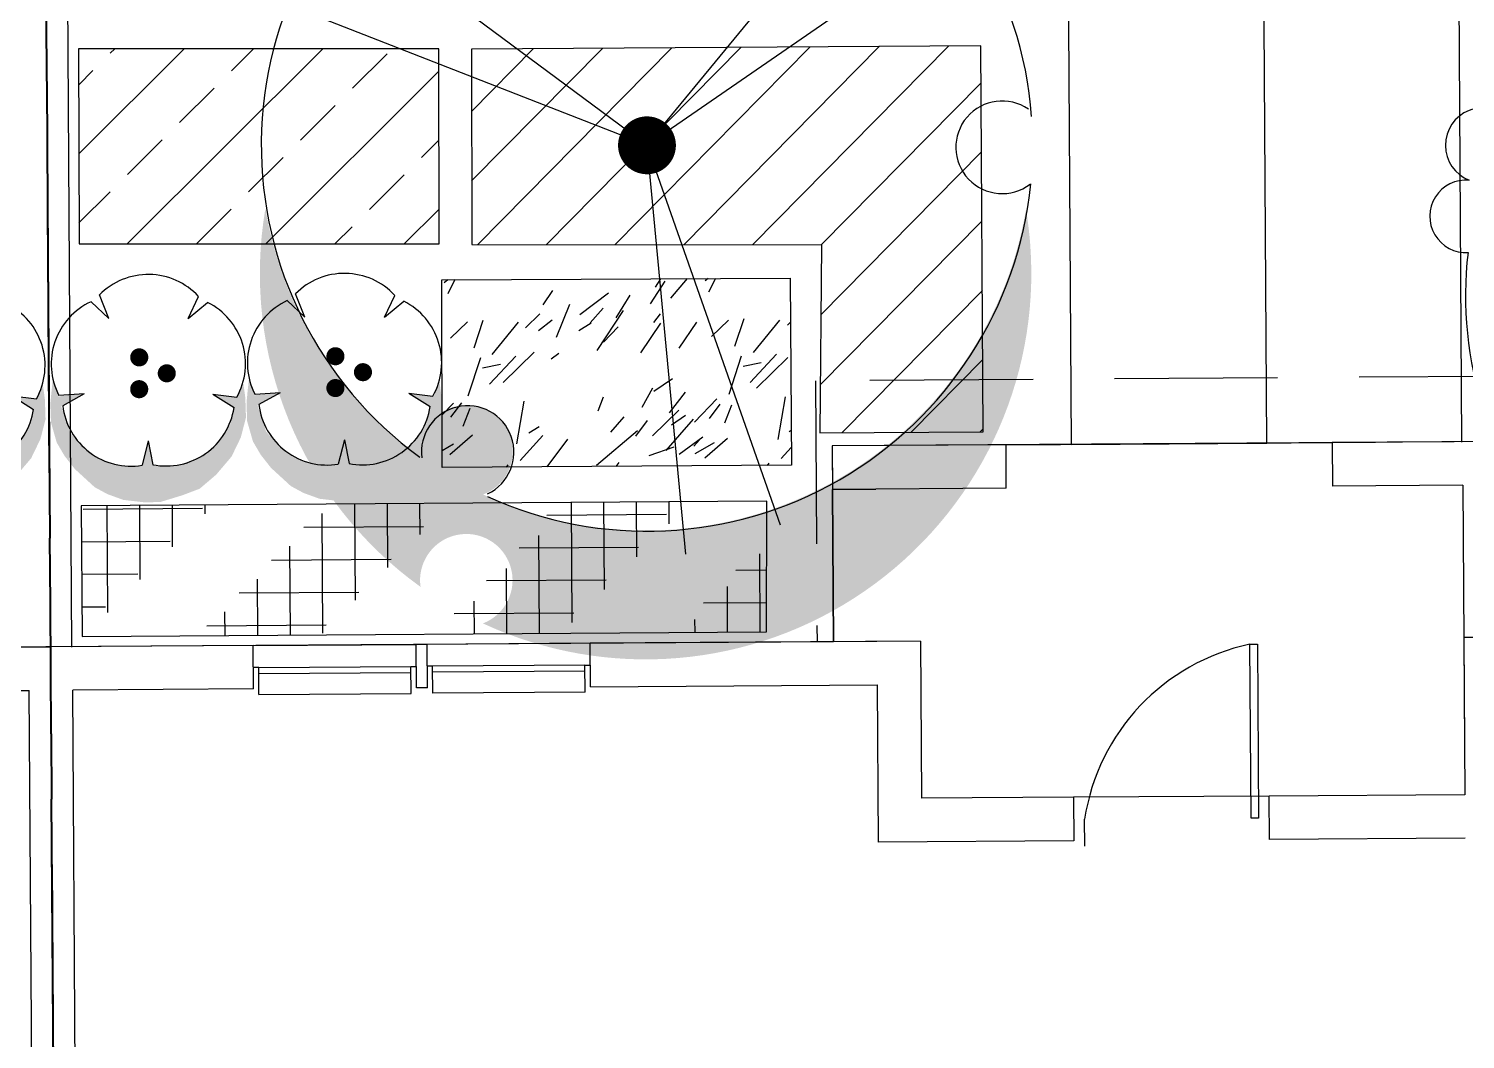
# Model space of a CAD drawing. Header units: feet. Extents: x 919634 to 928945, y 707022 to 708026.
# Drawn here: x 920449.41 to 920471.44, y 707574.92 to 707590.41 of the extents above; entities that cross this region are included whole.
import ezdxf

# ---------------------------------------------------------------- set-up
doc = ezdxf.new("R2010")
doc.units = ezdxf.units.FT
doc.header["$LTSCALE"] = 20
doc.header["$MEASUREMENT"] = 0
doc.linetypes.add('Site Plan$0$HIDDEN2', pattern=[0.1875, 0.125, -0.0625])
doc.linetypes.add('Site Plan$0$PHANTOM2', pattern=[1.25, 0.625, -0.125, 0.125, -0.125, 0.125, -0.125])
for name, color, linetype in [('-u-site-xref', 7, 'Continuous'), ('Site Plan$0$-u-site-bldg-slab', 6, 'Continuous'), ('Site Plan$0$-u-site-bldg_interior', 252, 'Continuous'), ('Site Plan$0$-u-site-wall', 4, 'Continuous'), ('Site Plan$0$A-DOOR', 253, 'Continuous'), ('Site Plan$0$SP-BLDG-ROOF ABOVE', 4, 'Site Plan$0$HIDDEN2'), ('x-RL TH6-LP Block$0$L-002', 253, 'Continuous'), ('x-RL TH6-LP Block$0$LK-SHRB-035M', 253, 'Continuous'), ('x-RL TH6-LP Block$0$LK-SHRB-TRNK', 253, 'Continuous'), ('x-RL TH6-LP Block$0$LK-TREE-013M', 253, 'Continuous'), ('x-RL TH6-LP Block$0$LK-TREE-035M', 253, 'Continuous'), ('x-RL TH6-LP Block$0$LK-TREE-050M', 253, 'Continuous'), ('x-RL TH6-LP Block$0$LK-TREE-TRNK', 253, 'Continuous'), ('x-RL TH6-LP Block$0$LP-PATT-GRND', 253, 'Continuous'), ('x-RL TH6-LP Block$0$LP-PATT-SHAR', 253, 'Continuous'), ('x-RL TH6-LP Block$0$LP-SHAR-BRDR-CONT', 253, 'Continuous'), ('x-RL TH6-LP Block$0$LP-SHRB', 253, 'Continuous'), ('x-RL TH6-LP Block$0$LP-TREE', 253, 'Continuous')]:
    doc.layers.add(name, color=color, linetype=linetype)
for name, color, linetype, lineweight in [('Site Plan$0$SP-LOT LINES', 252, 'Site Plan$0$PHANTOM2', 40), ('Site Plan$0$SP-SIDEWALK', 2, 'Continuous', 25), ('SP-BUILDING-FOOTPRINT', 1, 'Continuous', 25)]:
    doc.layers.add(name, color=color, linetype=linetype, lineweight=lineweight)
doc.layers.add('x-RL TH6-LP Block$0$LK-SHRB-SHAD', color=253, linetype='Continuous', plot=False)
doc.layers.add('x-RL TH6-LP Block$0$LK-TREE-SHAD', color=253, linetype='Continuous', plot=False)
doc.layers.get('-u-site-xref').off()

# ---------------------------------------------------------------- blocks, each defined once
blk = doc.blocks.new('Site Plan$0$_Details_TH6_wall')
at = {"layer": 'Site Plan$0$-u-site-wall'}
for p, q in [((87.98605540010612, 0.9088139189407229, -6.24309897759195e-08), (87.92138872481883, 10.91111660399474, -3.399005141745227e-07)), ((66.67613609193359, -2.230388548807241, -5.88538196976534e-08), (66.5920728428755, 10.77207454352174, -3.846943028370047e-07))]:
    blk.add_line(p, q, dxfattribs=at)
blk = doc.blocks.new('*U239')
at = {"layer": 'Site Plan$0$A-DOOR'}
blk.add_lwpolyline([(-28.625, -31.96847301748949), (-30, -31.96847301748949), (-30, 0), (-28.625, 0)], close=True, dxfattribs=at)
blk.add_arc((-36.41138767640513, 6.143921902290211), 38.89964626533935, 281.5466680525947, 350.9124866484809, dxfattribs=at)
blk = doc.blocks.new('Site Plan')
at = {"layer": 'Site Plan$0$-u-site-bldg-slab'}
for p, q in [((920470.0636386008, 707584.0680633122, 1.216385649146747e-07), (920464.3970925807, 707584.0310861163, 1.216385649146747e-07)), ((920461.7347686451, 707583.3470321904, 1.216385623611617e-07), (920461.7499957266, 707581.0135681089, 1.216385608210617e-07)), ((920468.4322409978, 707578.6479866661, 1.216385674786611e-07), (920465.4323048694, 707578.6284105035, 1.216385674786611e-07))]:
    blk.add_line(p, q, dxfattribs=at)
at = {"layer": 'Site Plan$0$-u-site-bldg_interior'}
for p, q in [((920472.0635960196, 707584.0811140873, 1.216385649146747e-07), (920469.3969218257, 707584.0637126343, 1.216385674786611e-07)), ((920464.3970282786, 707584.0310856968, 1.216385674786611e-07), (920461.7304183868, 707584.0136846635, 1.216385649146747e-07)), ((920461.7304183868, 707584.0136846635, 1.216385649146747e-07), (920461.7347686451, 707583.3470321904, 1.216385649146747e-07)), ((920471.401293805, 707583.4101113558, 1.216385649146747e-07), (920469.401272084, 707583.3970601612, 1.216385674786611e-07)), ((920471.401293805, 707583.4101113558, 1.216385649146747e-07), (920471.4322414281, 707578.6675632483, 1.216385674786611e-07)), ((920464.4013785368, 707583.3644332237, 1.216385674786611e-07), (920461.7347686451, 707583.3470321904, 1.216385649146747e-07)), ((920452.8543517906, 707580.9555193492, 1.216385633745747e-07), (920455.3542985641, 707580.971832818, 1.216385633745747e-07)), ((920455.5209616825, 707580.9729203825, 1.216385633745747e-07), (920455.3542985641, 707580.971832818, 1.216385633745747e-07)), ((920455.3586488225, 707580.3051803451, 1.216385633745747e-07), (920455.3542985641, 707580.971832818, 1.216385633745747e-07)), ((920458.0209084561, 707580.9892338513, 1.216385633745747e-07), (920455.5209616825, 707580.9729203825, 1.216385633745747e-07)), ((920455.5253119408, 707580.3062679096, 1.216385633745747e-07), (920455.5209616825, 707580.9729203825, 1.216385633745747e-07)), ((920463.0833649746, 707581.0222690451, 1.216385633745747e-07), (920458.0209084561, 707580.9892338513, 1.216385633745747e-07)), ((920458.0252587144, 707580.3225813784, 1.216385633745747e-07), (920458.0209084561, 707580.9892338513, 1.216385633745747e-07)), ((920463.0833649746, 707581.0222690451, 1.216385633745747e-07), (920463.0990855161, 707578.6131850191, 1.216385674786611e-07)), ((920474.6663875178, 707581.0978580052, 1.216385622692846e-07), (920471.4165208628, 707581.0766509144, 1.216385663733709e-07)), ((920471.4165208628, 707581.0766509144, 1.216385663733709e-07), (920471.427396825, 707579.4099712551, 1.216385674786611e-07)), ((920446.6461513465, 707580.9150075731, 1.216385633745747e-07), (920449.7501876215, 707580.9352630439, 1.216385633745747e-07)), ((920452.8543517906, 707580.9555193492, 1.216385633745747e-07), (920449.7503155156, 707580.9352638784, 1.216385633745747e-07)), ((920452.8587020489, 707580.2888668763, 1.216385633745747e-07), (920452.8543517906, 707580.9555193492, 1.216385633745747e-07)), ((920452.9398817389, 707580.6191724375, 1.216385633745747e-07), (920452.8565501798, 707580.6186286551, 1.216385633745747e-07)), ((920452.9398817389, 707580.6191724375, 1.216385633745747e-07), (920455.2731653943, 707580.6343983416, 1.216385633745747e-07)), ((920452.9425773903, 707580.2060790994, 1.216385633745747e-07), (920452.9398817389, 707580.6191724375, 1.216385633745747e-07)), ((920452.9404858504, 707580.5265957579, 1.216385633745747e-07), (920455.2737695058, 707580.5418216621, 1.216385633745747e-07)), ((920455.2731653943, 707580.6343983416, 1.216385633745747e-07), (920455.3564969533, 707580.6349421239, 1.216385633745747e-07)), ((920455.2758610458, 707580.2213050036, 1.216385633745747e-07), (920455.2731653943, 707580.6343983416, 1.216385633745747e-07)), ((920455.6064916307, 707580.6365734708, 1.216385633745747e-07), (920455.5231600716, 707580.6360296885, 1.216385633745747e-07)), ((920457.939775286, 707580.651799375, 1.216385633745747e-07), (920455.6064916307, 707580.6365734708, 1.216385633745747e-07)), ((920455.6091872822, 707580.2234801328, 1.216385633745747e-07), (920455.6064916307, 707580.6365734708, 1.216385633745747e-07)), ((920457.9403793976, 707580.5592226954, 1.216385633745747e-07), (920455.6070957422, 707580.5439967912, 1.216385633745747e-07)), ((920457.939775286, 707580.651799375, 1.216385633745747e-07), (920458.0231068452, 707580.6523431572, 1.216385633745747e-07)), ((920457.9424709375, 707580.2387060369, 1.216385633745747e-07), (920457.939775286, 707580.651799375, 1.216385633745747e-07)), ((920458.0252587144, 707580.3225813784, 1.216385633745747e-07), (920462.42106276, 707580.3512663139, 1.216385633745747e-07)), ((920462.42106276, 707580.3512663139, 1.216385633745747e-07), (920462.4367833015, 707577.9421822877, 1.216385674786611e-07)), ((920446.6505016049, 707580.2483551002, 1.216385633745747e-07), (920449.4212116434, 707580.2664354418, 1.216385633745747e-07)), ((920449.7869545071, 707524.2282655797, 1.216385633745747e-07), (920449.4212116434, 707580.2664354418, 1.216385633745747e-07)), ((920452.8587020489, 707580.2888668763, 1.216385633745747e-07), (920450.0879920103, 707580.2707865346, 1.216385633745747e-07)), ((920450.453734874, 707524.2326166725, 1.216385633745747e-07), (920450.0879920103, 707580.2707865346, 1.216385633745747e-07)), ((920452.9425773903, 707580.2060790994, 1.216385633745747e-07), (920455.2758610458, 707580.2213050036, 1.216385633745747e-07)), ((920455.5253119408, 707580.3062679096, 1.216385633745747e-07), (920455.3586488225, 707580.3051803451, 1.216385633745747e-07)), ((920457.9424709375, 707580.2387060369, 1.216385633745747e-07), (920455.6091872822, 707580.2234801328, 1.216385633745747e-07)), ((920465.4323048694, 707578.6284105035, 1.216385674786611e-07), (920463.0990855161, 707578.6131850191, 1.216385674786611e-07)), ((920465.4323048694, 707578.6284105035, 1.216385674786611e-07), (920465.4366551278, 707577.9617580305, 1.216385674786611e-07)), ((920471.4322414281, 707578.6675632483, 1.216385674786611e-07), (920468.4322409978, 707578.6479866661, 1.216385674786611e-07)), ((920468.436591256, 707577.981334193, 1.216385674786611e-07), (920468.4322409978, 707578.6479866661, 1.216385674786611e-07)), ((920465.6038620283, 707577.879514036, 1.216385674786611e-07), (920465.6011663767, 707578.2926073739, 1.216385674786611e-07)), ((920465.4366551278, 707577.9617580305, 1.216385674786611e-07), (920462.4367833015, 707577.9421822877, 1.216385674786611e-07)), ((920471.4365916864, 707578.0009107753, 1.216385674786611e-07), (920468.436591256, 707577.981334193, 1.216385674786611e-07))]:
    blk.add_line(p, q, dxfattribs=at)
at = {"layer": 'Site Plan$0$SP-BLDG-ROOF ABOVE'}
for p, q in [((920464.3970282786, 707584.0310856968, 1.216385674786611e-07), (920469.3969218257, 707584.0637126343, 1.216385674786611e-07)), ((920469.3969218257, 707584.0637126343, 1.216385674786611e-07), (920469.401272084, 707583.3970601612, 1.216385674786611e-07)), ((920464.4013785368, 707583.3644332237, 1.216385674786611e-07), (920464.3970282786, 707584.0310856968, 1.216385674786611e-07)), ((920461.7347686451, 707583.3470321904, 1.216385649146747e-07), (920462.4014211181, 707583.3513824487, 1.216385649146747e-07)), ((920461.7499957266, 707581.0135681089, 1.216385633745747e-07), (920461.7347686451, 707583.3470321904, 1.216385649146747e-07)), ((920462.4166481997, 707581.0179183672, 1.216385633745747e-07), (920461.7499957266, 707581.0135681089, 1.216385633745747e-07))]:
    blk.add_line(p, q, dxfattribs=at)
at = {"layer": 'Site Plan$0$SP-BLDG-ROOF ABOVE', "elevation": 1.216385674786611e-07}
blk.add_lwpolyline([(920472.3331040697, 707581.0826321025), (920472.3108803191, 707585.0825686046), (920461.4739000583, 707585.0118516035), (920461.5000016083, 707581.0119367657)], dxfattribs=at)
at = {"layer": 'Site Plan$0$SP-LOT LINES', "ltscale": 0.4, "elevation": 1.216385674786611e-07}
for points in [[(920449.6414953902, 707597.6015323638), (920471.6410269977, 707597.7450908888), (920472.2544134229, 707503.7470922022), (920450.2548818154, 707503.6035336772)], [(920449.6414953902, 707597.6015323638), (920427.6419637827, 707597.4579738388), (920428.2553502079, 707503.4599751522), (920450.2548818154, 707503.6035336772)]]:
    blk.add_lwpolyline(points, close=True, dxfattribs=at)
at = {"layer": 'Site Plan$0$SP-LOT LINES', "ltscale": 0.4, "elevation": -0.0002835564670585764}
blk.add_lwpolyline([(920449.6369344163, 707597.6001812386), (920450.2567582887, 707503.6029030458)], dxfattribs=at)
at = {"layer": 'Site Plan$0$SP-SIDEWALK', "elevation": 1.216385674786611e-07}
blk.add_lwpolyline([(920468.3077642057, 707597.7233395944), (920465.3078280775, 707597.7037634319), (920465.3970069996, 707584.0376110843), (920468.3969431279, 707584.0571872469)], close=True, dxfattribs=at)
at = {"layer": 'Site Plan$0$-u-site-bldg_interior', "xscale": 0.08333333333333331, "yscale": 0.08333333333333331, "zscale": 0.08333333333333331, "rotation": 180.3738798169186}
blk.add_blockref('*U239', (920465.767829495, 707578.2936949385, 1.216385674786611e-07), dxfattribs=at)
at = {"layer": 'Site Plan$0$-u-site-wall', "rotation": 0.0003086165927130514}
blk.add_blockref('Site Plan$0$_Details_TH6_wall', (920383.4008524285, 707583.1598258542, 4.648374316003907e-07), dxfattribs=at)
blk = doc.blocks.new('x-RL TH6-LP Block$0$SHRUB-LRG-421')
at = {"layer": 'x-RL TH6-LP Block$0$LK-SHRB-SHAD'}
blk.add_hatch(color=256, dxfattribs=at).paths.add_polyline_path([(0.04890674199781841, 0.4855210793319458), (0.1251363003899257, 0.4961515451490079), (0.2279575585463363, 0.4996950395267881), (0.3307788259290732, 0.4731188634399501), (0.4300545247320002, 0.4252817499469046), (0.5240118891178724, 0.3455532274584883), (0.5966958789301486, 0.2605094662894487), (0.6303787066277664, 0.1719222222868169), (0.665834318615282, 0.05675879642525672), (0.667607102905194, -0.02474147036599916), (0.6551976405548317, -0.1345896575469361), (0.6250603722107044, -0.2178616744131325), (0.5896047602231818, -0.2834162367067066), (0.4956474050636501, -0.3861774409041772), (0.4282817496684288, -0.4393297930778495), (0.3591433099832955, -0.4800799235874322), (0.2545492675369729, -0.5101995882799528), (0.1588191280875293, -0.5137430826577329), (0.1020901507527654, -0.5084278439771097), (0.03472450458387755, -0.5013408667657373), (0.1198179567465303, -0.4729929463760598), (0.1074084943961608, -0.3471990546974375), (0.1712285904378987, -0.4570472418783744), (0.3095054605818319, -0.4109818726881684), (0.4123267187382424, -0.309992407021447), (0.4726012554264969, -0.1930572426291377), (0.4814651584233758, -0.09738301564303953), (0.4761468147799803, -0.03360019765230859), (0.3538249663399, -0.007024021565474214), (0.4796923741334638, 0.01778041021852061), (0.4779195990698923, 0.1453460461999825), (0.4247361810886048, 0.2799986593928168), (0.3644616536266909, 0.3526402046698607), (0.2598676111803684, 0.4199665112662778), (0.1747741497913893, 0.4359122215360571), (0.1091812786860658, 0.3313792672636495), (0.1251363003899257, 0.4554014146394252), (0.0666345479915833, 0.4784340963484794)])
at = {"layer": 'x-RL TH6-LP Block$0$LK-SHRB-035M'}
for p, q in [((0.1070605847806689, 0.3273411572877905), (0.1226090518030247, 0.4520215615394463)), ((0.1070605847806689, 0.3273411572877905), (0.1765469323739666, 0.4376839616435433)), ((-0.2847589954806651, 0.2000312582911725), (-0.3682287763061147, 0.3002145037162407)), ((-0.2847589954806651, 0.2000312582911725), (-0.3985323658521303, 0.2533470929504844)), ((0.3492184028398952, -0.005960485389671533), (0.4726012543041307, 0.01778040750961551)), ((0.3492184028398952, -0.005960485389671533), (0.4756331082320884, -0.0379481273089084)), ((-0.2847589954806651, -0.2119522290705191), (-0.4058325046575888, -0.2603783826503054)), ((-0.2847589954806651, -0.2119522290705191), (-0.3706232724072152, -0.3036816353641498)), ((0.1070605847806689, -0.3392621280671371), (0.1677669135920894, -0.4492698535837576)), ((0.1070605847806689, -0.3392621280671371), (0.1157028217975551, -0.4693743823489385))]:
    blk.add_line(p, q, dxfattribs=at)
for centre, start, end in [((-0.05022857247180212, 0.1414409158475465), 60.90413336494095, 153.4676079125364), ((0.1238117442153808, 0.08618405869442114), 348.9041333649409, 81.46760791253651), ((-0.1565623821000059, -0.00700595351980482), 132.904133364941, 225.4676079125363), ((0.1250407657126544, -0.09641342650505891), 276.9041333649411, 9.467607912536403), ((-0.04823997391631707, -0.1540080214654722), 204.904133364941, 297.4676079125363)]:
    blk.add_arc(centre, 0.3554337938960817, start, end, dxfattribs=at)
at = {"layer": 'x-RL TH6-LP Block$0$LK-SHRB-TRNK', "const_width": 0.04687499999999999}
for points in [[(-0.02397241328819177, 0.08914721400351056, 1), (0.02290258671183665, 0.08914721400351056, 1)], [(-0.1062937164925586, -0.0534374656917862, 1), (-0.05941871649256569, -0.0534374656917862, 1)], [(0.05834888991621057, -0.0534374656917862, 1), (0.1052238899162035, -0.0534374656917862, 1)]]:
    blk.add_lwpolyline(points, format="xyb", close=True, dxfattribs=at)
blk = doc.blocks.new('x-RL TH6-LP Block$0$TREE-DCID-003')
at = {"layer": 'x-RL TH6-LP Block$0$LK-TREE-SHAD'}
h = blk.add_hatch(color=256, dxfattribs=at)
edge = h.paths.add_edge_path()
edge.add_arc((0.3968856378834573, -0.2333818509402761), 0.05995317584729266, 21.15480853028251, 278.3748018779562)
edge.add_arc((-0.0008743671144202381, -0.001552788357258805), 0.4999999999999888, 279.61343828940755, 324.3885214776163, ccw=False)
edge.add_arc((0.1661256328855529, -0.001552788357258805), 0.4999999999999947, 260.3865617105924, 324.3885214776188)
edge.add_arc((0.5638856378834589, -0.233381850940269), 0.05995317584729203, 21.154808530276114, 278.3748018779562, ccw=False)
edge.add_arc((0.1661256328855529, -0.001552788357258805), 0.5000000000000079, 335.1410889306152, 454.3497853199299)
edge.add_arc((0.1661256328855529, -0.001552788357166435), 0.4999999999999096, 94.34978531993075, 99.61343828940916)
edge.add_arc((-0.0008743671144202381, -0.001552788357258805), 0.4999999999999982, -24.85891106938658, 80.38656171059262, ccw=False)
at = {"layer": 'x-RL TH6-LP Block$0$LK-TREE-013M'}
for q in [(-0.3183592836868456, 0.4595258906471003), (0.4913712824952938, 0.1734434279094685), (-0.3322606496014089, -0.4496665374920354)]:
    blk.add_line((-2.842170943040401e-14, -7.105427357601002e-15), q, dxfattribs=at)
at = {"layer": 'x-RL TH6-LP Block$0$LK-TREE-035M'}
for p, q in [((-2.842170943040401e-14, -7.105427357601002e-15), (-0.4515903841247564, 0.3696693285288433)), ((-2.842170943040401e-14, 0), (0.5297686363884111, 0.0506648332027595)), ((-2.842170943040401e-14, 0), (-0.2008581083670151, -0.5160614421430196))]:
    blk.add_line(p, q, dxfattribs=at)
at = {"layer": 'x-RL TH6-LP Block$0$LK-TREE-050M'}
for centre, radius, start, end in [((-2.842170943040401e-14, 0), 0.5, 94.34978531992998, 204.1974789143562), ((0.001889855033454069, 0.4603848002291073), 0.05995317584729301, 145.5617106720361, 37.37413056032761), ((-2.842170943040401e-14, 0), 0.5, 335.6607324966501, 84.36192919374905), ((-0.3996498600313885, -0.2285557376460972), 0.05995317584729301, 265.5617106720361, 157.3741305603282), ((0.3977600049978776, -0.2318290625830173), 0.05995317584729301, 25.56171067203578, 277.374130560328), ((-2.842170943040401e-14, 0), 0.5, 215.0580211348241, 323.9795308206069)]:
    blk.add_arc(centre, radius, start, end, dxfattribs=at)
at = {"layer": 'x-RL TH6-LP Block$0$LK-TREE-TRNK', "const_width": 0.0375}
blk.add_lwpolyline([(-0.01875000000001137, 0, 1), (0.01874999999998295, 0, 1)], format="xyb", close=True, dxfattribs=at)
blk = doc.blocks.new('x-RL TH6-LP Block$0$TREE-SIMP-021')
at = {"layer": 'x-RL TH6-LP Block$0$LK-TREE-SHAD'}
h = blk.add_hatch(color=256, dxfattribs=at)
edge = h.paths.add_edge_path()
edge.add_arc((0.1670000000000016, 0), 0.5000000000000239, 260.3865617105897, 278.5936085237907)
edge.add_arc((0.2619320473717437, -0.4475469871519522), 0.05101736742950515, 186.3524412592835, 246.651281477449, ccw=False)
edge.add_arc((0, -2.131628207280301e-14), 0.4999999999999955, 279.61343828940744, 294.98973247718067, ccw=False)
edge = h.paths.add_edge_path()
edge.add_arc((0.1670000000000016, -2.842170943040401e-14), 0.4999999999999858, 285.35812662729506, 294.9897324771812, ccw=False)
edge.add_arc((0.2619320473717153, -0.4475469871519593), 0.05101736742950547, 317.3004536736503, 392.4177406316337)
edge.add_arc((0.3377983859684264, -0.3832874793667926), 0.04937740005396908, 228.3744434168904, 416.8573514313249)
edge.add_arc((0, -4.263256414560601e-14), 0.499999999999984, 316.8519098886588, 366.9897324771847)
edge.add_arc((0.5065839324883825, 0.1108125556681472), 0.0510173674294981, 258.3524412592744, 464.4177406316392)
edge.add_arc((0.4689134968027702, 0.2028230113137752), 0.04937740005396369, 300.3744434168894, 488.8573514313118)
edge.add_arc((0, -2.131628207280301e-14), 0.5000000000000026, 28.85190988865855, 78.98973247718327)
edge.add_arc((0.05115404106064148, 0.5160329129350814), 0.05101736742951309, 330.3524412592923, 399.9472398419138)
edge.add_arc((0.1190060928392711, 0.5086389940592824), 0.04937740005397353, 12.374443416904683, 125.5951215006767, ccw=False)
edge.add_arc((0.2181540410606431, 0.5160329129350814), 0.05101736742948313, -29.647558740707723, 176.4177406316317, ccw=False)
edge.add_arc((0.1670000000000016, -2.842170943040401e-14), 0.5000000000000039, 28.851909888658213, 78.98973247718328, ccw=False)
edge.add_arc((0.6359134968028002, 0.2028230113137681), 0.04937740005397455, -59.62555658313693, 128.85735143134, ccw=False)
edge.add_arc((0.6735839324883557, 0.1108125556681472), 0.05101736742948965, -101.64755874069431, 104.4177406316083, ccw=False)
edge.add_arc((0.1669999999999732, -1.4210854715202e-14), 0.5000000000000059, -43.14809011132962, 6.989732477181519, ccw=False)
edge.add_arc((0.5047983859678311, -0.3832874793662739), 0.04937740005395616, -131.62555658219208, 56.857351430414894, ccw=False)
edge.add_arc((0.4289320473717453, -0.4475469871519522), 0.05101736742948169, -173.64755874072046, 32.41774063164411, ccw=False)
at = {"layer": 'x-RL TH6-LP Block$0$LK-TREE-050M'}
for centre, radius, start, end in [((-0.04799390716075891, 0.5086389940592824), 0.04937740005396271, 12.3744434168969, 201.2618362351385), ((0.0511540410606699, 0.5160329129350814), 0.05101736742949643, 330.3524412592786, 176.4177406316339), ((-0.003777478401218559, 0.003136797043296724), 0.4952442819776592, 100.5015960879655, 151.0925035290089), ((-2.842170943040401e-14, -2.131628207280301e-14), 0.5, 28.85190988865747, 78.98973247718159), ((-0.4749689964509969, 0.2081133238393136), 0.05101736742949643, 42.43331910011396, 248.4177406316341), ((0.4689134968027702, 0.2028230113137681), 0.04937740005396271, 300.3744434168967, 129.2618362351378), ((-0.4985753626810379, 0.1115331750183941), 0.04937740005396271, 84.37444341689746, 273.2618362351384), ((0.5065839324883825, 0.1108125556681472), 0.05101736742949643, 258.3524412592795, 104.4177406316339), ((-2.842170943040401e-14, -2.131628207280301e-14), 0.5, 172.8519098886574, 222.9897324771822), ((-2.842170943040401e-14, -2.131628207280301e-14), 0.5, 316.8519098886569, 6.989732477181856), ((-0.3447010244698276, -0.3874118052906965), 0.05101736742949643, 114.3524412592789, 320.4177406316336), ((0.3377983859684264, -0.3832874793667926), 0.04937740005396271, 228.3744434168969, 57.2618362351381), ((-0.2601426129294566, -0.4397077010247585), 0.04937740005396271, 156.3744434168966, 345.2618362351382), ((0.2619320473717153, -0.4475469871519522), 0.05101736742949643, 183.8540007653813, 32.41774063163366), ((-2.842170943040401e-14, -2.131628207280301e-14), 0.5, 244.8519098886572, 294.9897324771821)]:
    blk.add_arc(centre, radius, start, end, dxfattribs=at)
at = {"layer": 'x-RL TH6-LP Block$0$LK-TREE-TRNK', "const_width": 0.03749999999999999}
blk.add_lwpolyline([(-0.01875000000001137, -2.131628207280301e-14, 1), (0.01874999999998295, -2.131628207280301e-14, 1)], format="xyb", close=True, dxfattribs=at)
blk = doc.blocks.new('x-RL TH6-LP Block', base_point=(1241.69948305884, -21.8293156442694))
at = {"layer": 'x-RL TH6-LP Block$0$LP-PATT-GRND'}
h = blk.add_hatch(dxfattribs=at)
h.set_pattern_fill('ANSI31', color=256, scale=6)
h.set_pattern_definition([(45, (922115.3144088449, 708877.3474265437), (-0.5303300858899107, 0.5303300858899107), [])])
h.paths.add_polyline_path([(1301.52316858666, -14.27902320818976), (1301.536553869373, -11.28947972971946), (1296.17693232256, -11.24691609072033), (1296.218163615558, -8.366173561662436), (1293.714040747378, -8.366173561662436), (1293.713314710301, -14.27902325359173)])
at = {"layer": 'x-RL TH6-LP Block$0$LP-PATT-SHAR'}
h = blk.add_hatch(dxfattribs=at)
h.set_pattern_fill('LAFX-A220-HBDASH', color=256, scale=11, angle=90, pattern_type=2)
h.set_pattern_definition([(90, (1301.148630682231, 0.5376627917584411), (-11, 6.735557395310443e-16), [1.83337, -9.166666666663]), (90, (1300.64868068223, 0.03760279175844072), (-11, 6.735557395310443e-16), [1.83337, -9.166666666663]), (90, (1300.148620682231, -0.4623472082415594), (-11, 6.735557395310443e-16), [1.83337, -9.166666666663]), (90, (1299.64867068223, -0.9624072082415598), (-11, 6.735557395310443e-16), [1.83337, -9.166666666663]), (90, (1299.148610682231, -1.46235720824156), (-11, 6.735557395310443e-16), [1.83337, -9.166666666663]), (90, (1298.76504068223, 1.83775279175844), (-11, 6.735557395310443e-16), [1.83337, -9.166666666663]), (90, (1298.64866068223, -1.962417208241559), (-11, 6.735557395310443e-16), [1.83337, -9.166666666663]), (90, (1298.26509068223, 1.33780279175844), (-11, 6.735557395310443e-16), [1.83337, -9.166666666663]), (90, (1298.14860068223, -2.46236720824156), (-11, 6.735557395310443e-16), [1.83337, -9.166666666663]), (90, (1297.765041682231, 0.8377427917584388), (-11, 6.735557395310443e-16), [1.83337, -9.166666666663]), (90, (1297.648628682231, -2.96242720824156), (-11, 6.735557395310443e-16), [1.83337, -9.166666666663]), (90, (1297.26504768223, 0.3377927917584396), (-11, 6.735557395310443e-16), [1.83337, -9.166666666663]), (90, (1297.148634682231, -3.46237720824156), (-11, 6.735557395310443e-16), [1.83337, -9.166666666663]), (90, (1296.76504268223, -0.1622672082415599), (-11, 6.735557395310443e-16), [1.83337, -9.166666666663]), (90, (1296.64862968223, -3.96232720824156), (-11, 6.735557395310443e-16), [1.83337, -9.166666666663]), (90, (1296.469318682231, 3.17535279175844), (-11, 6.735557395310443e-16), [1.83337, -9.166666666663]), (90, (1296.26504868223, -0.6622172082415592), (-11, 6.735557395310443e-16), [1.83337, -9.166666666663]), (90, (1296.148624682231, -4.46238720824156), (-11, 6.735557395310443e-16), [1.83337, -9.166666666663]), (90, (1295.969324682231, 2.675292791758441), (-11, 6.735557395310443e-16), [1.83337, -9.166666666663]), (90, (1295.76501068223, -1.16227720824156), (-11, 6.735557395310443e-16), [1.83337, -9.166666666663]), (90, (1295.648630682231, -4.96233720824156), (-11, 6.735557395310443e-16), [1.83337, -9.166666666663]), (90, (1295.469330682231, 2.175342791758441), (-11, 6.735557395310443e-16), [1.83337, -9.166666666663]), (90, (1295.265060682231, -1.662227208241561), (-11, 6.735557395310443e-16), [1.83337, -9.166666666663]), (90, (1295.14868068223, -5.462397208241559), (-11, 6.735557395310443e-16), [1.83337, -9.166666666663]), (90, (1294.96927068223, 1.675282791758441), (-11, 6.735557395310443e-16), [1.83337, -9.166666666663]), (90, (1294.76500068223, -2.162287208241559), (-11, 6.735557395310443e-16), [1.83337, -9.166666666663]), (90, (1294.648620682231, -5.962347208241559), (-11, 6.735557395310443e-16), [1.83337, -9.166666666663]), (90, (1294.469320682231, 1.175332791758441), (-11, 6.735557395310443e-16), [1.83337, -9.166666666663]), (90, (1294.265050682231, -2.662237208241559), (-11, 6.735557395310443e-16), [1.83337, -9.166666666663]), (90, (1294.14867068223, -6.46237420824156), (-11, 6.735557395310443e-16), [1.83337, -9.166666666663]), (90, (1293.96937068223, 0.6752727917584398), (-11, 6.735557395310443e-16), [1.83337, -9.166666666663]), (90, (1293.764990682231, -3.16218720824156), (-11, 6.735557395310443e-16), [1.83337, -9.166666666663]), (90, (1293.648610682231, -6.962379208241559), (-11, 6.735557395310443e-16), [1.83337, -9.166666666663]), (90, (1293.469310682231, 0.1753227917584406), (-11, 6.735557395310443e-16), [1.83337, -9.166666666663]), (90, (1293.26504068223, -3.662247208241559), (-11, 6.735557395310443e-16), [1.83337, -9.166666666663]), (90, (1293.14866068223, -7.462373208241559), (-11, 6.735557395310443e-16), [1.83337, -9.166666666663]), (90, (1292.96936068223, -0.3247372082415589), (-11, 6.735557395310443e-16), [1.83337, -9.166666666663]), (90, (1292.76509068223, -4.16219720824156), (-11, 6.735557395310443e-16), [1.83337, -9.166666666663]), (90, (1292.64860068223, -7.962378208241559), (-11, 6.735557395310443e-16), [1.83337, -9.166666666663]), (90, (1292.46930068223, -0.824687208241559), (-11, 6.735557395310443e-16), [1.83337, -9.166666666663]), (90, (1292.26503068223, -4.662257208241559), (-11, 6.735557395310443e-16), [1.83337, -9.166666666663]), (90, (1292.14865068223, -8.462427208241559), (-11, 6.735557395310443e-16), [1.83337, -9.166666666663]), (90, (1291.96935068223, -1.324747208241559), (-11, 6.735557395310443e-16), [1.83337, -9.166666666663]), (90, (1291.765080682231, -5.16220720824156), (-11, 6.735557395310443e-16), [1.83337, -9.166666666663]), (90, (1291.64859068223, -8.96237720824156), (-11, 6.735557395310443e-16), [1.83337, -9.166666666663]), (90, (1291.46929068223, -1.82469720824156), (-11, 6.735557395310443e-16), [1.83337, -9.166666666663]), (90, (1291.26502068223, -5.662267208241559), (-11, 6.735557395310443e-16), [1.83337, -9.166666666663]), (90, (1291.148640682231, -9.46232720824156), (-11, 6.735557395310443e-16), [1.83337, -9.166666666663]), (90, (1290.96934068223, -2.32464720824156), (-11, 6.735557395310443e-16), [1.83337, -9.166666666663]), (90, (1290.765070682231, -6.162217208241559), (-11, 6.735557395310443e-16), [1.83337, -9.166666666663]), (90, (1290.717440682231, -9.962387208241559), (-11, 6.735557395310443e-16), [1.83337, -9.166666666663]), (90, (1290.46928068223, -2.824707208241559), (-11, 6.735557395310443e-16), [1.83337, -9.166666666663]), (90, (1290.26501068223, -6.66223320824156), (-11, 6.735557395310443e-16), [1.83337, -9.166666666663]), (90, (1289.969330682231, -3.324657208241559), (-11, 6.735557395310443e-16), [1.83337, -9.166666666663]), (90, (1289.765060682231, -7.162238208241559), (-11, 6.735557395310443e-16), [1.83337, -9.166666666663]), (90, (1289.46927068223, -3.824717208241559), (-11, 6.735557395310443e-16), [1.83337, -9.166666666663]), (90, (1289.26500068223, -7.662243208241559), (-11, 6.735557395310443e-16), [1.83337, -9.166666666663]), (90, (1288.969320682231, -4.324667208241559), (-11, 6.735557395310443e-16), [1.83337, -9.166666666663]), (90, (1288.765050682231, -8.162237208241558), (-11, 6.735557395310443e-16), [1.83337, -9.166666666663]), (90, (1288.46937068223, -4.824727208241559), (-11, 6.735557395310443e-16), [1.83337, -9.166666666663]), (90, (1288.33385068223, -8.662187208241559), (-11, 6.735557395310443e-16), [1.83337, -9.166666666663]), (90, (1287.969310682231, -5.324677208241559), (-11, 6.735557395310443e-16), [1.83337, -9.166666666663]), (90, (1287.46936068223, -5.824737208241559), (-11, 6.735557395310443e-16), [1.83337, -9.166666666663]), (90, (1286.96930068223, -6.324698208241559), (-11, 6.735557395310443e-16), [1.83337, -9.166666666663]), (90, (1286.46935068223, -6.824692208241559), (-11, 6.735557395310443e-16), [1.83337, -9.166666666663]), (90, (1286.03815068223, -7.324697208241559), (-11, 6.735557395310443e-16), [1.83337, -9.166666666663]), (180, (1298.538110682231, 3.383472791758441), (-1.347111479062089e-15, -11), [1.83337, -9.166666666663]), (180, (1298.03814968223, 2.883522791758441), (-1.347111479062089e-15, -11), [1.83337, -9.166666666663]), (180, (1297.538155682231, 2.38346279175844), (-1.347111479062089e-15, -11), [1.83337, -9.166666666663]), (180, (1300.83392068223, 2.045982791758441), (-1.347111479062089e-15, -11), [1.83337, -9.166666666663]), (180, (1297.03815068223, 1.883512791758442), (-1.347111479062089e-15, -11), [1.83337, -9.166666666663]), (180, (1300.333860682231, 1.545922791758441), (-1.347111479062089e-15, -11), [1.83337, -9.166666666663]), (180, (1296.53814568223, 1.38345279175844), (-1.347111479062089e-15, -11), [1.83337, -9.166666666663]), (180, (1299.83391068223, 1.045972791758441), (-1.347111479062089e-15, -11), [1.83337, -9.166666666663]), (180, (1296.038151682231, 0.8835027917584402), (-1.347111479062089e-15, -11), [1.83337, -9.166666666663]), (180, (1303.217510682231, 0.7457827917584403), (-1.347111479062089e-15, -11), [1.83337, -9.166666666663]), (180, (1299.33385068223, 0.5459127917584414), (-1.347111479062089e-15, -11), [1.83337, -9.166666666663]), (180, (1295.53819068223, 0.3834427917584398), (-1.347111479062089e-15, -11), [1.83337, -9.166666666663]), (180, (1302.71745068223, 0.2458327917584402), (-1.347111479062089e-15, -11), [1.83337, -9.166666666663]), (180, (1298.83390068223, 0.04596279175844042), (-1.347111479062089e-15, -11), [1.83337, -9.166666666663]), (180, (1295.038130682231, -0.1165072082415604), (-1.347111479062089e-15, -11), [1.83337, -9.166666666663]), (180, (1302.21750068223, -0.2542272082415602), (-1.347111479062089e-15, -11), [1.83337, -9.166666666663]), (180, (1298.33384068223, -0.4540972082415591), (-1.347111479062089e-15, -11), [1.83337, -9.166666666663]), (180, (1294.53818068223, -0.6165672082415599), (-1.347111479062089e-15, -11), [1.83337, -9.166666666663]), (180, (1301.717440682231, -0.7541772082415603), (-1.347111479062089e-15, -11), [1.83337, -9.166666666663]), (180, (1297.833868682231, -0.9540472082415592), (-1.347111479062089e-15, -11), [1.83337, -9.166666666663]), (180, (1294.038120682231, -1.11651720824156), (-1.347111479062089e-15, -11), [1.83337, -9.166666666663]), (180, (1301.21749068223, -1.254237208241559), (-1.347111479062089e-15, -11), [1.83337, -9.166666666663]), (180, (1297.333874682231, -1.45410720824156), (-1.347111479062089e-15, -11), [1.83337, -9.166666666663]), (180, (1293.53817068223, -1.616467208241559), (-1.347111479062089e-15, -11), [1.83337, -9.166666666663]), (180, (1300.717430682231, -1.754187208241559), (-1.347111479062089e-15, -11), [1.83337, -9.166666666663]), (180, (1296.83386968223, -1.95405720824156), (-1.347111479062089e-15, -11), [1.83337, -9.166666666663]), (180, (1293.038110682231, -2.11652720824156), (-1.347111479062089e-15, -11), [1.83337, -9.166666666663]), (180, (1300.21748068223, -2.254247208241559), (-1.347111479062089e-15, -11), [1.83337, -9.166666666663]), (180, (1296.33387568223, -2.45400720824156), (-1.347111479062089e-15, -11), [1.83337, -9.166666666663]), (180, (1292.53816068223, -2.61647720824156), (-1.347111479062089e-15, -11), [1.83337, -9.166666666663]), (180, (1299.717420682231, -2.75419720824156), (-1.347111479062089e-15, -11), [1.83337, -9.166666666663]), (180, (1295.833870682231, -2.954067208241559), (-1.347111479062089e-15, -11), [1.83337, -9.166666666663]), (180, (1292.03810068223, -3.116537208241559), (-1.347111479062089e-15, -11), [1.83337, -9.166666666663]), (180, (1299.21747068223, -3.25414720824156), (-1.347111479062089e-15, -11), [1.83337, -9.166666666663]), (180, (1295.33392068223, -3.454017208241559), (-1.347111479062089e-15, -11), [1.83337, -9.166666666663]), (180, (1291.53815068223, -3.616487208241559), (-1.347111479062089e-15, -11), [1.83337, -9.166666666663]), (180, (1298.717410682231, -3.75420720824156), (-1.347111479062089e-15, -11), [1.83337, -9.166666666663]), (180, (1294.833860682231, -3.95407720824156), (-1.347111479062089e-15, -11), [1.83337, -9.166666666663]), (180, (1291.038200682231, -4.116547208241559), (-1.347111479062089e-15, -11), [1.83337, -9.166666666663]), (180, (1298.21746068223, -4.25415720824156), (-1.347111479062089e-15, -11), [1.83337, -9.166666666663]), (180, (1294.33391068223, -4.45402720824156), (-1.347111479062089e-15, -11), [1.83337, -9.166666666663]), (180, (1290.538140682231, -4.616497208241559), (-1.347111479062089e-15, -11), [1.83337, -9.166666666663]), (180, (1297.717455682231, -4.75421720824156), (-1.347111479062089e-15, -11), [1.83337, -9.166666666663]), (180, (1293.83385068223, -4.95408720824156), (-1.347111479062089e-15, -11), [1.83337, -9.166666666663]), (180, (1290.03819068223, -5.116557208241559), (-1.347111479062089e-15, -11), [1.83337, -9.166666666663]), (180, (1297.217461682231, -5.25416720824156), (-1.347111479062089e-15, -11), [1.83337, -9.166666666663]), (180, (1293.33390068223, -5.45403720824156), (-1.347111479062089e-15, -11), [1.83337, -9.166666666663]), (180, (1289.538130682231, -5.616507208241559), (-1.347111479062089e-15, -11), [1.83337, -9.166666666663]), (180, (1296.71745668223, -5.754227208241559), (-1.347111479062089e-15, -11), [1.83337, -9.166666666663]), (180, (1292.83384068223, -5.954097208241559), (-1.347111479062089e-15, -11), [1.83337, -9.166666666663]), (180, (1289.03818068223, -6.116567208241559), (-1.347111479062089e-15, -11), [1.83337, -9.166666666663]), (180, (1296.21746268223, -6.25419920824156), (-1.347111479062089e-15, -11), [1.83337, -9.166666666663]), (180, (1292.333890682231, -6.454058208241559), (-1.347111479062089e-15, -11), [1.83337, -9.166666666663]), (180, (1288.538120682231, -6.616517208241559), (-1.347111479062089e-15, -11), [1.83337, -9.166666666663]), (180, (1295.71749068223, -6.75419320824156), (-1.347111479062089e-15, -11), [1.83337, -9.166666666663]), (180, (1291.83383068223, -6.954063208241559), (-1.347111479062089e-15, -11), [1.83337, -9.166666666663]), (180, (1288.107030682231, -7.116522208241559), (-1.347111479062089e-15, -11), [1.83337, -9.166666666663]), (180, (1295.217430682231, -7.25419820824156), (-1.347111479062089e-15, -11), [1.83337, -9.166666666663]), (180, (1291.333880682231, -7.454057208241559), (-1.347111479062089e-15, -11), [1.83337, -9.166666666663]), (180, (1294.71748068223, -7.75420320824156), (-1.347111479062089e-15, -11), [1.83337, -9.166666666663]), (180, (1290.83382068223, -7.95406220824156), (-1.347111479062089e-15, -11), [1.83337, -9.166666666663]), (180, (1294.217420682231, -8.254197208241559), (-1.347111479062089e-15, -11), [1.83337, -9.166666666663]), (180, (1290.40273068223, -8.45406720824156), (-1.347111479062089e-15, -11), [1.83337, -9.166666666663]), (180, (1293.71747068223, -8.754147208241559), (-1.347111479062089e-15, -11), [1.83337, -9.166666666663]), (180, (1293.217410682231, -9.25420720824156), (-1.347111479062089e-15, -11), [1.83337, -9.166666666663]), (180, (1292.786320682231, -9.754157208241558), (-1.347111479062089e-15, -11), [1.83337, -9.166666666663])])
h.paths.add_polyline_path([(1297.03815068223, -7.32469720824156), (1307.550770671107, -7.321787933353335), (1307.550770671107, -5.321787935914472), (1297.054999384913, -5.324697210802697)])
h = blk.add_hatch(dxfattribs=at)
h.set_pattern_fill('LAFX-C235-MULCH', color=256, scale=4, pattern_type=2)
h.set_pattern_definition([(4.236394799059999, (922119.7141769587, 708880.2410070188), (-55.99999999996307, -3.999999999998226), [0.196788, -108.099101158]), (11.8886580396, (922122.1418569587, 708882.2689270187), (-19.99999999998795, -3.999999999987124), [0.28226, -77.3836900904]), (18.7586503478, (922118.5511809587, 708881.7892070188), (-12.00135249324568, -3.995940231420409), [0.40684, -210.8370881116]), (26.5650511771, (922118.7256289587, 708880.6116870188), (3.999999999998839, 4.000000000001912), [0.195036, -8.74923497568]), (29.291362171, (922118.6456569587, 708881.2368470188), (-99.99999999996487, -56.0000000000163), [0.34172, -187.7008469828]), (30.5792268725, (922122.2944969587, 708883.0540470188), (-67.99999999995879, -39.99999999999294), [0.18574, -102.0297179592]), (30.96375653209999, (922121.4077369587, 708881.0042070188), (-7.999999999990193, -3.99999999999663), [0.59336, -22.7304477954]), (31.6075022462, (922122.1491369586, 708881.8546070188), (-20.00000000002493, -11.9999999999917), [0.2219, -60.8354494424]), (33.69006752600001, (922120.7172169588, 708879.2742670188), (-7.999999999996394, -3.999999999999507), [0.262072, -14.16013209604]), (34.6951535312, (922121.1388169588, 708882.8576870188), (-11.99999999999839, -7.999999999988333), [0.34478, -62.90077335639999]), (35.188743132, (922120.1502569587, 708878.8744910188), (-107.9704025626283, -76.04204212472915), [0.69372, -214.6014234584]), (35.7538872544, (922121.8729369587, 708880.6189670188), (-28.00000000002642, -19.99999999999163), [0.44784, -122.7755438572]), (36.41637851990001, (922119.3943369586, 708880.4008870188), (-76.01414970793455, -55.98079174272707), [0.55096, -208.255153236]), (36.8698976458, (922118.8637313587, 708882.4506470188), (-12.00000000000615, -7.99999999999078), [0.145372, -19.85462805224]), (37.18470645320001, (922118.9364169587, 708881.9200470188), (-15.99999999999958, -11.99999999998536), [0.26458, -145.3376168468]), (38.9909940425, (922120.3683369587, 708881.1568470187), (-20.0000000000038, -15.99999999999983), [0.196388, -107.877662002]), (39.61068824, (922120.0266969587, 708882.2907270188), (-91.99999999997935, -75.99999999991097), [0.82084, -149.7514050452]), (40.50284838530001, (922121.7929769587, 708881.9709270188), (-135.9659065597899, -116.0399597267622), [0.45884, -215.1704678476]), (41.34777721970001, (922118.9436969587, 708881.4040470188), (-31.99999999991816, -27.9999999999343), [0.24204, -132.9645501448]), (42.58049078329999, (922122.2290969586, 708879.3106070188), (-47.99999999992922, -43.99999999986755), [0.365244, -200.632269924]), (42.84703721090001, (922119.3652569588, 708881.6292870188), (-107.9619766122515, -100.0410496043131), [0.68404, -222.9227381596]), (43.36342295840001, (922120.2883769587, 708881.9854470188), (-68.00000000007914, -64.00000000011224), [0.359924, -98.67542319200001]), (43.95837332399999, (922120.5718569587, 708881.7456070188), (-107.9999999998423, -103.9999999998839), [0.5654399999999999, -155.023745074]), (44.0289780689, (922119.8231769587, 708882.4942470188), (-116.0000000001742, -112.0000000000871), [0.303284, -166.5978840112]), (44.1185960034, (922118.6674969587, 708879.1870470188), (-123.9413914751457, -120.0605325627017), [0.6684, -177.5451185268]), (45.9093804492, (922121.2696569588, 708881.3458070188), (120.0000000000683, 124.0000000000745), [0.32384, -177.8895149972]), (46.19348942400001, (922121.8074969586, 708881.4984470188), (88.04075343188468, 91.961001164119), [0.49352, -132.4726452916]), (46.49433359130001, (922122.5561769587, 708882.6178070188), (71.96612476155346, 76.03207801210893), [0.59128, -109.7536501416]), (47.29061004259999, (922122.2944969587, 708881.1495670188), (44.00000000004975, 47.99999999998922), [0.51436, -70.252845592]), (47.29061004259999, (922118.7764969587, 708882.3560470188), (44.00000000004975, 47.99999999998922), [0.1286, -70.6386294368]), (47.8155566842, (922119.7141769587, 708881.4621270188), (76.00000000003259, 84.00000000000307), [0.3139, -172.4286839816]), (48.6913859865, (922121.0588569588, 708879.2015790188), (27.99999999997342, 32.00000000002454), [0.63864, -175.0884164632]), (48.945186229, (922119.3289369587, 708882.4869670188), (80.00000000014165, 92.00000000004077), [0.298808, -164.139629128]), (49.2891533288, (922119.2562169587, 708879.3832870187), (23.98960873812287, 28.00890345213219), [0.41232, -189.6192475584]), (50.52754015170001, (922118.8637313587, 708880.9314870188), (35.99999999987128, 43.99999999991179), [0.6402800000000001, -87.4505651716]), (50.59933933650001, (922121.2187369587, 708880.5244470187), (35.999999999971, 43.99999999993225), [0.26338, -144.6779873448]), (51.6666598909, (922122.5270969587, 708880.0229270188), (59.99999999990578, 75.99999999987719), [0.398448, -218.8730720772]), (52.1250163489, (922120.5645769587, 708880.9024470188), (12.00000000000035, 15.99999999999941), [0.165748, -45.4412674816]), (52.5238204386, (922119.6560169586, 708882.2762070188), (52.00000000003287, 67.99999999994802), [0.274768, -150.9336970072]), (52.74471054640001, (922119.9249369587, 708879.8630070188), (12.00571148050183, 15.99571479635884), [0.64836, -124.9541741904]), (52.853313302, (922121.7784569587, 708879.8412070188), (11.99999999998811, 15.99999999999677), [0.300924, -165.3010089128]), (52.853313302, (922118.6674809587, 708879.7903270188), (11.99999999998811, 15.99999999999677), [0.6018399999999999, -165.0000854696]), (53.42696902149999, (922120.9716169587, 708882.6323670188), (80.00000000000671, 108.0000000000848), [0.280572, -154.1215008996]), (55.0079798014, (922122.3162969587, 708880.5826070188), (8.000000000000005, 11.99999999998184), [0.2661719999999999, -48.56004884799999]), (55.58163552090001, (922121.0006969587, 708880.9533270188), (51.97263882129674, 76.01871357711228), [0.4758, -169.2769596504]), (55.88552705470001, (922121.1460569587, 708881.7674070188), (7.999999999982264, 11.99999999999247), [0.54432, -149.2288414084]), (56.30993247399999, (922120.4700969587, 708879.6958470189), (3.999999999999508, 7.999999999996393), [0.7338, -13.68840068556]), (56.30993247399999, (922119.5542569587, 708880.0011270188), (3.999999999999508, 7.999999999996393), [0.28828, -14.13392479544]), (56.59217541029999, (922122.0691769588, 708882.7123270188), (108.0552685508548, 163.9635902827126), [0.40924, -210.3797519764]), (57.14427804959999, (922118.5003009588, 708880.2628070188), (36.02656141108064, 55.98291590184687), [0.41532, -147.1516050132]), (57.99461679189999, (922119.8231769587, 708879.2524590188), (11.99999999999397, 19.99999999998042), [0.4114399999999999, -37.32449366455999]), (60.708637829, (922120.8916569587, 708878.9035670188), (56.00000000001632, 99.99999999996487), [0.3417, -187.7008469828]), (62.81888891450001, (922120.2302169587, 708880.8878870188), (4.000000000003781, 7.99999999999943), [0.302324, -166.0707500204]), (65.1794586645, (922121.6548569587, 708882.5742070188), (23.98016984858512, 52.00914779172928), [0.64068, -237.3845405396]), (66.2505055071, (922120.0412569587, 708879.6013670188), (27.99999999999469, 63.99999999988719), [0.397056, -108.8549478608]), (68.1985905136, (922120.0993769587, 708881.2149670188), (4.000000000010463, 11.999999999997), [0.5479999999999999, -20.99266290064]), (68.4590240815, (922120.5500569587, 708882.2325670188), (51.99999999990812, 132.0000000000264), [0.296948, -163.116638836]), (69.1022345012, (922119.2416969587, 708880.0011270188), (31.96079913338266, 84.01492319077363), [0.42792, -145.1742755116]), (69.22774531800002, (922122.4471369587, 708879.8121270188), (11.99999999996873, 31.99999999999514), [0.225444, -123.83905563]), (70.3461759419, (922121.0006969587, 708879.9138870188), (4.000000000006307, 11.99999999998665), [0.64832, -58.8159421784]), (70.9743939624, (922121.6330569587, 708879.4196470188), (4.000000000009033, 12.00000000000449), [0.44592, -122.2569542368]), (71.5650511771, (922119.5178969587, 708880.8733670188), (-1.536326621476292e-12, 4.000000000002049), [0.6205999999999999, -12.02850691588]), (72.9794743885, (922121.5458569587, 708879.9938470188), (43.99999999994675, 144.0000000000047), [0.372476, -204.6055718795999]), (74.8459319497, (922119.5251769586, 708882.7123270188), (39.99999999994552, 147.9999999999274), [0.361464, -198.555606126]), (78.690067526, (922119.1399369587, 708878.8018070188), (-6.269429420058259e-13, 4.000000000000169), [0.593, -19.80307453568]), (79.91940201250002, (922122.2000169588, 708879.9284470188), (11.99999999994069, 67.99999999995808), [0.6644399999999999, -182.1578872004]), (93.0664855011, (922120.5863769586, 708880.4954070188), (3.963425912546002, -76.00191612744558), [0.4076399999999999, -147.8084333904])])
h.paths.add_polyline_path([(1301.996761598741, -10.75131432770286), (1296.658560929354, -10.74075506348163), (1296.658705849899, -7.872604562318884), (1302.013996685855, -7.872647348092869)])
h = blk.add_hatch(dxfattribs=at)
h.set_pattern_fill('ANSI33', color=256, scale=6, angle=179.5419676139324)
h.set_pattern_definition([(224.5419676139323, (922115.3532326851, 708868.4543618049), (1.052147269432189, -1.069105291085209), []), (224.5419676139323, (922114.2926064067, 708868.4628408157), (1.052147269432189, -1.069105291085209), [0.7499999999999996, -0.3749999999999998])])
h.paths.add_polyline_path([(1307.544078029692, -14.32802986958995), (1307.557463312405, -11.33848639100324), (1302.036507713841, -11.30090769205708), (1302.023122431128, -14.29045117052738)])
at = {"layer": 'x-RL TH6-LP Block$0$L-002'}
blk.add_lwpolyline([(1301.52316858666, -14.27902320818976), (1301.536553869373, -11.28947972971946), (1296.17693232256, -11.24691609072033), (1296.218163615558, -8.366173561662436), (1293.714040747378, -8.366173561662436), (1293.713314710301, -14.27902325359173)], close=True, dxfattribs=at)
at = {"layer": 'x-RL TH6-LP Block$0$LP-SHAR-BRDR-CONT'}
for points in [[(1297.03815068223, -7.32469720824156), (1307.550770671107, -7.321787933353335), (1307.550770671107, -5.321787935914472), (1297.054999384913, -5.324697210802697)], [(1297.03815068223, -7.32469720824156), (1307.550770671107, -7.321787933353335), (1307.550770671107, -5.321787935914472), (1297.054999384913, -5.324697210802697)], [(1301.996761598741, -10.75131432770286), (1296.658560929354, -10.74075506348163), (1296.658705849899, -7.872604562318884), (1302.013996685855, -7.872647348092869)], [(1307.544078029692, -14.32802986958995), (1307.557463312405, -11.33848639100324), (1302.036507713841, -11.30090769205708), (1302.023122431128, -14.29045117052738)]]:
    blk.add_lwpolyline(points, close=True, dxfattribs=at)
at = {"layer": 'x-RL TH6-LP Block$0$LP-SHRB', "xscale": 2.960220199269135, "yscale": 2.960220199269135, "zscale": 2.960220199269135, "rotation": 89.54196761393237}
for p in [(1303.481681693927, -9.342451676377095, -0.0008547103313575323), (1306.489468573942, -9.344838589197025, -0.0008547103313575323), (1309.562269631773, -9.338599885581061, -0.0008547103313575323)]:
    blk.add_blockref('x-RL TH6-LP Block$0$SHRUB-LRG-421', p, dxfattribs=at)
at = {"layer": 'x-RL TH6-LP Block$0$LP-TREE'}
for name, p, xscale, yscale, zscale, rotation in [('x-RL TH6-LP Block$0$TREE-SIMP-021', (1280.685206363327, -10.36543086299207), 11.24595552882447, 11.24595552882447, 9.733612224634927, 180), ('x-RL TH6-LP Block$0$TREE-DCID-003', (1298.840777353616, -12.79019664600492), 11.82707345530831, 11.82707345530831, 11.82707345530831, 89.54196761393237)]:
    blk.add_blockref(name, p, dxfattribs=dict(at, xscale=xscale, yscale=yscale, zscale=zscale, rotation=rotation))

msp = doc.modelspace()

# ---------------------------------------------------------------- block references
at = {"layer": '-u-site-xref'}
msp.add_blockref('Site Plan', (0, 0), dxfattribs=at)

# ---------------------------------------------------------------- next in the draw order: linework, layer by layer
at = {"layer": 'SP-BUILDING-FOOTPRINT', "elevation": 1.216385674786611e-07}
msp.add_lwpolyline([(920516.305187798, 707547.2021324239), (920516.0952878334, 707579.3681142438), (920516.0951488722, 707579.3681168639), (920516.0559965644, 707585.3679865076), (920506.3896741086, 707585.3049051381), (920506.4157756414, 707581.3049929133), (920493.4159880644, 707581.2201624558), (920493.4290393983, 707579.2202050404), (920483.0959255085, 707579.1527760326), (920483.082810838, 707581.152779598), (920472.083109185, 707581.0810007543), (920472.0635318689, 707584.0811136686), (920461.730354236, 707584.0136842448), (920461.7499315758, 707581.0135676903), (920437.5976633856, 707580.8559614257), (920437.5780872231, 707583.8558975541), (920427.397689464, 707583.7894650995), (920427.4173297539, 707580.7895330298), (920416.4174997989, 707580.7177533488), (920416.4305508779, 707578.7177493684), (920406.0975652898, 707578.6503211978)], dxfattribs=at)

# ---------------------------------------------------------------- next in the draw order: block references
at = {"layer": '-u-site-xref', "rotation": 180.3750210479411}
msp.add_blockref('x-RL TH6-LP Block', (920515.97342309, 707598.0333671992, -1.747168954701352e-05), dxfattribs=at)

doc.saveas('drawing.dxf')
